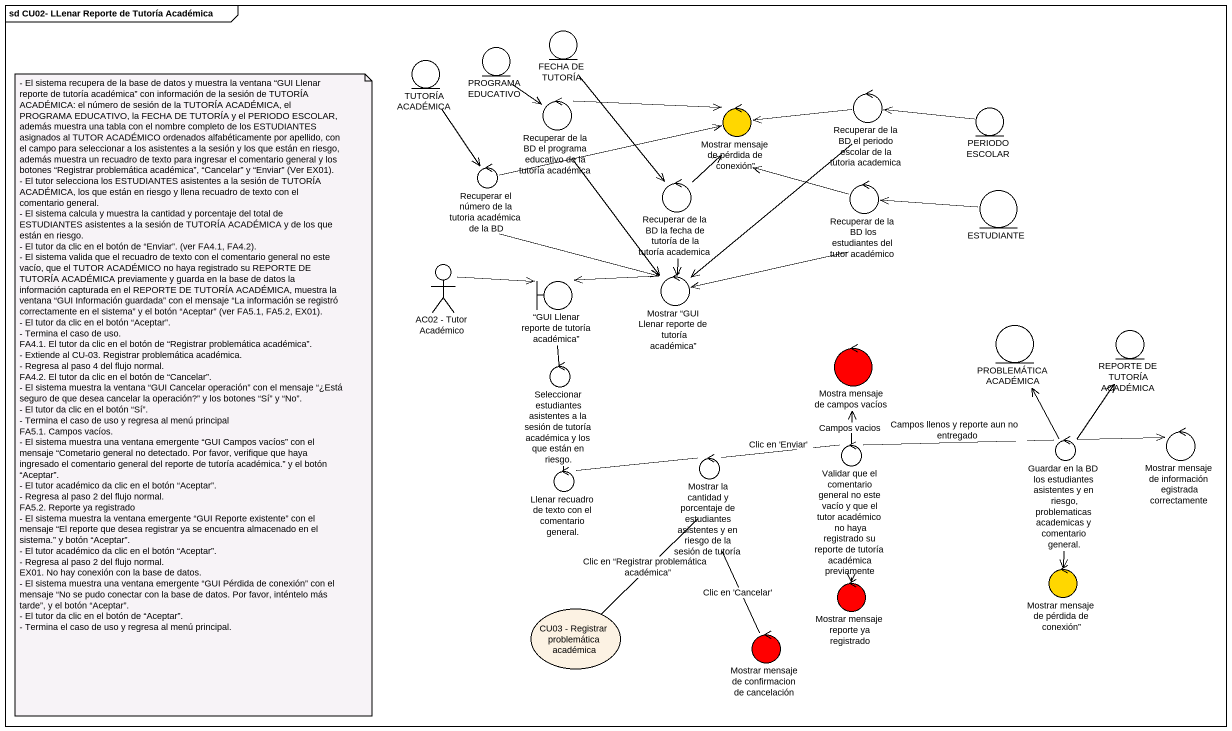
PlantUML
@startuml
mainframe sd CU02- LLenar Reporte de Tutoría Académica
entity "FECHA DE TUTORÍA" as FECHA_DE_TUTORÍA
entity "TUTORÍA ACADÉMICA" as TUTORÍA_ACADÉMICA
entity "PROGRAMA EDUCATIVO" as PROGRAMA_EDUCATIVO
control "Recuperar de la BD el programa educativo de la tutoría académica" as Recuperar_de_la_BD_el
control "Mostrar mensaje de pérdida de conexión”" as Mostrar_mensaje_de_pérdida #FFD700
control "Recuperar de la BD el periodo escolar de la tutoria academica" as Recuperar_de_la_BD_el_2
entity "PERIODO ESCOLAR" as PERIODO_ESCOLAR
control "Recuperar el número de la tutoria académica de la BD" as Recuperar_el_número_de_la
control "Recuperar de la BD la fecha de tutoría de la tutoría academica" as Recuperar_de_la_BD_la_fecha
control "Recuperar de la BD los estudiantes del tutor académico" as Recuperar_de_la_BD_los
entity ESTUDIANTE
actor "AC02 - Tutor Académico" as AC02_Tutor_Académico
boundary "“GUI Llenar reporte de tutoría académica”" as GUI_Llenar_reporte_de
control "Mostrar “GUI Llenar reporte de tutoría académica”" as Mostrar_GUI_Llenar_reporte
control "Mostra mensaje de campos vacíos" as Mostra_mensaje_de_campos #FF0000
entity "PROBLEMÁTICA ACADÉMICA" as PROBLEMÁTICA_ACADÉMICA
entity "REPORTE DE TUTORÍA ACADÉMICA" as REPORTE_DE_TUTORÍA_ACADÉMICA
control "Seleccionar estudiantes asistentes a la sesión de tutoría académica y los que están en riesgo." as Seleccionar_estudiantes
control "Mostrar la cantidad y porcentaje de estudiantes asistentes y en riesgo de la sesión de tutoría" as Mostrar_la_cantidad_y
control "Validar que el comentario general no este vacío y que el tutor académico no haya registrado su reporte de tutoría académica previamente" as Validar_que_el_comentario
control "Guardar en la BD los estudiantes asistentes y en riesgo, problematicas academicas y comentario general." as Guardar_en_la_BD_los
control "Mostrar mensaje de información egistrada correctamente" as Mostrar_mensaje_de
control "Llenar recuadro de texto con el comentario general." as Llenar_recuadro_de_texto
control "Mostrar mensaje reporte ya registrado" as Mostrar_mensaje_reporte_ya #FF0000
control "Mostrar mensaje de pérdida de conexión”" as Mostrar_mensaje_de_pérdida_2 #FFD700
usecase "CU03 - Registrar problemática académica" as CU03_Registrar_problemática
control "Mostrar mensaje de confirmacion de cancelación" as Mostrar_mensaje_de_2 #FF0000
FECHA_DE_TUTORÍA --> Recuperar_de_la_BD_la_fecha
TUTORÍA_ACADÉMICA --> Recuperar_el_número_de_la
PROGRAMA_EDUCATIVO --> Recuperar_de_la_BD_el
Recuperar_de_la_BD_el -right-> Mostrar_mensaje_de_pérdida
Recuperar_de_la_BD_el --> Mostrar_GUI_Llenar_reporte
Recuperar_de_la_BD_el_2 -left-> Mostrar_mensaje_de_pérdida
Recuperar_de_la_BD_el_2 --> Mostrar_GUI_Llenar_reporte
PERIODO_ESCOLAR -left-> Recuperar_de_la_BD_el_2
Recuperar_el_número_de_la -right-> Mostrar_mensaje_de_pérdida
Recuperar_el_número_de_la --> Mostrar_GUI_Llenar_reporte
Recuperar_de_la_BD_la_fecha -up-> Mostrar_mensaje_de_pérdida
Recuperar_de_la_BD_la_fecha --> Mostrar_GUI_Llenar_reporte
Recuperar_de_la_BD_los -up-> Mostrar_mensaje_de_pérdida
Recuperar_de_la_BD_los -left-> Mostrar_GUI_Llenar_reporte
ESTUDIANTE -left-> Recuperar_de_la_BD_los
AC02_Tutor_Académico -right-> GUI_Llenar_reporte_de
GUI_Llenar_reporte_de -- Seleccionar_estudiantes
Mostrar_GUI_Llenar_reporte -left-> GUI_Llenar_reporte_de
Seleccionar_estudiantes -- Llenar_recuadro_de_texto
Mostrar_la_cantidad_y -right- Validar_que_el_comentario : Clic en 'Enviar'
Mostrar_la_cantidad_y -- CU03_Registrar_problemática : Clic en “Registrar problemática académica”
Mostrar_la_cantidad_y -- Mostrar_mensaje_de_2 : Clic en 'Cancelar'
Validar_que_el_comentario -up-> Mostra_mensaje_de_campos : Campos vacios
Validar_que_el_comentario -right- Guardar_en_la_BD_los : Campos llenos y reporte aun no entregado
Validar_que_el_comentario --> Mostrar_mensaje_reporte_ya
Guardar_en_la_BD_los -up-> PROBLEMÁTICA_ACADÉMICA
Guardar_en_la_BD_los -up-> REPORTE_DE_TUTORÍA_ACADÉMICA
Guardar_en_la_BD_los -right-> Mostrar_mensaje_de
Guardar_en_la_BD_los --> Mostrar_mensaje_de_pérdida_2
Llenar_recuadro_de_texto -right- Mostrar_la_cantidad_y
note as N1
  - El sistema recupera de la base de datos y muestra la ventana “GUI Llenar reporte de tutoría académica” con información de la sesión de TUTORÍA ACADÉMICA: el número de sesión de la TUTORÍA ACADÉMICA, el PROGRAMA EDUCATIVO, la FECHA DE TUTORÍA y el PERIODO ESCOLAR, además muestra una tabla con el nombre completo de los ESTUDIANTES asignados al TUTOR ACADÉMICO ordenados alfabéticamente por apellido, con el campo para seleccionar a los asistentes a la sesión y los que están en riesgo, además muestra un recuadro de texto para ingresar el comentario general y los botones “Registrar problemática académica”, “Cancelar” y “Enviar” (Ver EX01).
  - El tutor selecciona los ESTUDIANTES asistentes a la sesión de TUTORÍA ACADÉMICA, los que están en riesgo y llena recuadro de texto con el comentario general.
  - El sistema calcula y muestra la cantidad y porcentaje del total de ESTUDIANTES asistentes a la sesión de TUTORÍA ACADÉMICA y de los que están en riesgo.
  - El tutor da clic en el botón de “Enviar”. (ver FA4.1, FA4.2).
  - El sistema valida que el recuadro de texto con el comentario general no este vacío, que el TUTOR ACADÉMICO no haya registrado su REPORTE DE TUTORÍA ACADÉMICA previamente y guarda en la base de datos la información capturada en el REPORTE DE TUTORÍA ACADÉMICA, muestra la ventana “GUI Información guardada” con el mensaje “La información se registró correctamente en el sistema” y el botón “Aceptar” (ver FA5.1, FA5.2, EX01).
  - El tutor da clic en el botón “Aceptar”.
  - Termina el caso de uso.
  FA4.1. El tutor da clic en el botón de “Registrar problemática académica”.
  - Extiende al CU-03. Registrar problemática académica.
  - Regresa al paso 4 del flujo normal.
  FA4.2. El tutor da clic en el botón de “Cancelar”.
  - El sistema muestra la ventana “GUI Cancelar operación” con el mensaje “¿Está seguro de que desea cancelar la operación?” y los botones “Sí” y “No”.
  - El tutor da clic en el botón “Sí”.
  - Termina el caso de uso y regresa al menú principal
  FA5.1. Campos vacíos.
  - El sistema muestra una ventana emergente “GUI Campos vacíos” con el mensaje “Cometario general no detectado. Por favor, verifique que haya ingresado el comentario general del reporte de tutoría académica.” y el botón “Aceptar”.
  - El tutor académico da clic en el botón “Aceptar”.
  - Regresa al paso 2 del flujo normal.
  FA5.2. Reporte ya registrado
  - El sistema muestra la ventana emergente “GUI Reporte existente” con el mensaje “El reporte que desea registrar ya se encuentra almacenado en el sistema.” y botón “Aceptar”.
  - El tutor académico da clic en el botón “Aceptar”.
  - Regresa al paso 2 del flujo normal.
  EX01. No hay conexión con la base de datos.
  - El sistema muestra una ventana emergente “GUI Pérdida de conexión” con el mensaje “No se pudo conectar con la base de datos. Por favor, inténtelo más tarde”, y el botón “Aceptar”.
  - El tutor da clic en el botón de “Aceptar”.
  - Termina el caso de uso y regresa al menú principal.
end note
@enduml
